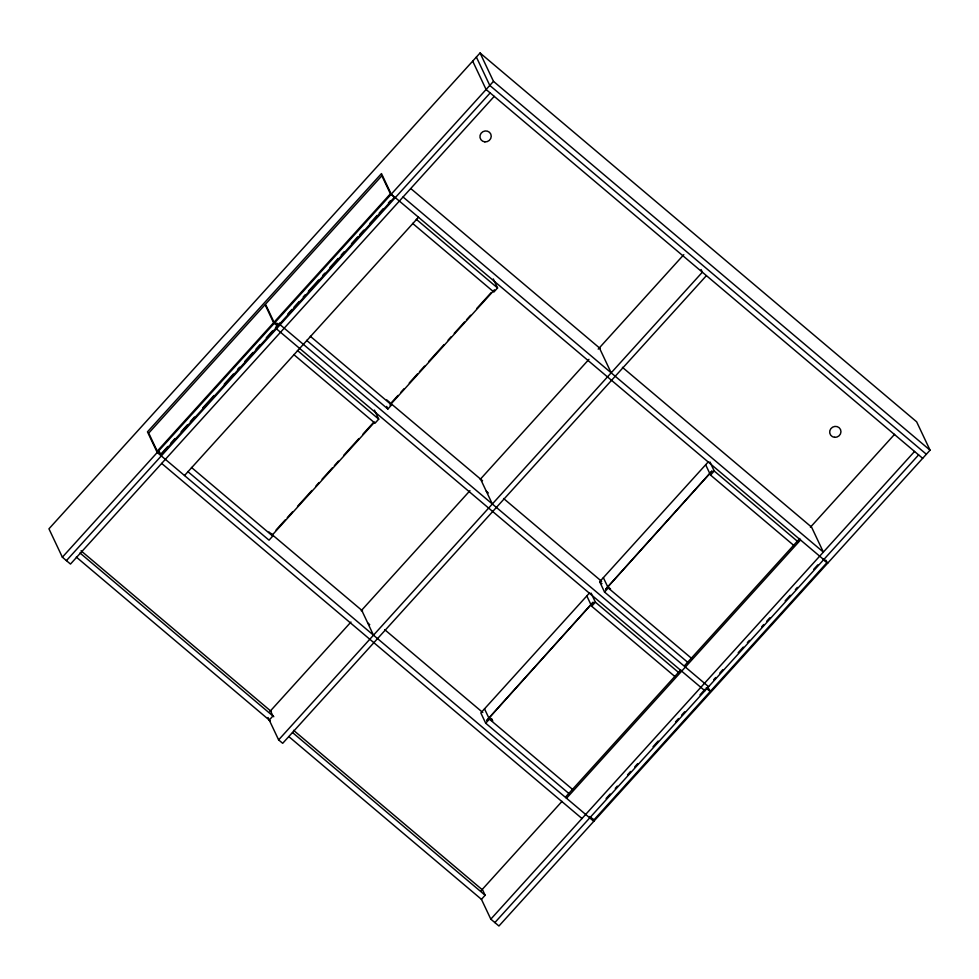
<?xml version="1.0" encoding="UTF-8"?>
<svg xmlns="http://www.w3.org/2000/svg" width="979" height="979" viewBox="0 0 979 979"><rect width="100%" height="100%" fill="white"/><g stroke="black" fill="none" stroke-linecap="round" stroke-linejoin="round"><path stroke-width="1.47" d="M481.227 898.881L490.809 919.146L498.935 926.012L930.05 450.181L916.638 421.802L480.065 52.988L48.95 528.819L62.362 557.198L70.488 564.063L494.224 96.37M157.24 451.16L273.606 322.715L265.076 304.665L148.71 433.11L157.24 451.16L161.302 454.599L277.669 326.154L276.457 323.572M274.034 322.25L390.401 193.818L381.871 175.755L265.493 304.2L274.034 322.25L278.097 325.689L394.464 197.244L390.401 193.818M62.362 557.198L493.477 81.355L480.065 52.988M160.58 454.415L167.764 446.485M170.848 443.083L174.947 438.555M181.103 431.763L187.258 424.959M190.342 421.57L194.454 417.03M202.653 407.974L213.948 395.504M224.215 384.184L233.443 373.99M237.554 369.45L239.61 367.186M244.738 361.52L252.949 352.464M256.033 349.062L260.133 344.535M266.288 337.743L272.443 330.939M275.527 327.537L279.639 323.009M287.838 313.953L291.95 309.413M294.006 307.149L299.133 301.483M303.233 296.955L305.289 294.691M308.373 291.289L318.628 279.97M322.74 275.429L324.795 273.165M329.923 267.5L338.134 258.444M341.218 255.042L344.29 251.64M351.473 243.71L357.629 236.918M359.685 234.654L363.796 230.126M369.952 223.322L377.135 215.392M379.191 213.128L383.291 208.6M388.418 202.934L390.474 200.671M66.425 560.624L490.161 92.932M184.517 475.537L418.51 217.265M276.066 530.006L285.281 519.849M287.275 517.634L292.403 511.98M297.518 506.327L311.873 490.491M315.96 485.976L319.032 482.586M322.103 479.196L332.346 467.889M334.377 465.649L338.489 461.109M343.605 455.455L358.926 438.555M363.025 434.04L373.305 422.683M397.988 395.443L390.768 403.409L482.549 480.75M400.998 392.114L404.119 388.675M409.234 383.022L417.421 373.99M419.44 371.763L424.58 366.085M428.655 361.594L444.013 344.632M448.113 340.117L451.184 336.715M454.244 333.349L464.499 322.03M466.518 319.79L470.642 315.238M476.749 308.507L491.079 292.697M272.186 535.146L374.602 422.108M389.997 405.098L494.468 289.796M271.513 533.531L272.725 536.113L269.041 540.188L187.76 471.523M374.443 410.103L378.714 419.134L375.03 423.209L293.749 354.545M306.611 340.349L387.88 409.014L391.576 404.939L310.294 336.274M493.294 278.929L497.565 287.961L493.869 292.036L412.587 223.371M269.886 711.513L350.947 622.057M361.202 610.725L469.957 490.687M480.212 479.367L588.966 359.33M598.206 349.136L683.807 254.662M269.249 720.067L272.945 715.992L270.498 710.84M706.41 275.625L282.686 743.318L278.623 739.891L702.347 272.199L701.099 269.555M589.578 592.87L480.824 712.908L485.706 723.224L569.301 793.847M688.151 662.673L604.545 592.05L599.674 581.734L708.429 461.696M485.706 723.224L489.39 719.149L484.519 708.833M675.29 676.868L591.683 606.246L595.379 602.171L591.108 593.139M604.545 592.05L608.24 587.975L603.358 577.659M794.128 545.695L710.534 475.072L714.217 470.997L709.959 461.966M680.76 669.881L565.813 796.747L566.523 798.252L800.516 539.98M684.859 665.353L799.806 538.474M480.934 890.878L562.019 801.373M810.416 527.216L894.586 434.309M293.553 730.31L482.696 890.095L485.131 895.259L481.448 899.334L288.793 736.575M490.809 919.146L914.545 451.454M606.087 798.521L610.174 794.018M615.277 788.389L617.321 786.125M627.527 774.866L630.586 771.476M634.673 766.973L637.733 763.596M653.042 746.696L658.145 741.066M675.498 721.915L678.569 718.525M681.629 715.147L684.688 711.77M699.997 694.87L705.1 689.24M713.691 679.756L715.735 677.505M719.822 673.001L722.881 669.612M738.19 652.712L743.294 647.082M747.381 642.579L749.424 640.327M761.662 626.805L763.706 624.553M766.777 621.175L769.837 617.786M785.146 600.886L790.249 595.256M795.352 589.627L797.395 587.376M813.733 569.337L817.808 564.834M494.872 922.585L918.608 454.892M708.967 688.959L710.191 691.541L593.825 819.986L589.762 816.547M825.762 560.061L826.974 562.631L710.607 691.076L706.544 687.637M493.477 81.355L930.05 450.181M926.367 454.256L489.781 85.43L476.369 57.051M922.671 458.319L486.098 89.505L472.686 61.126M411.082 188.8L600.237 348.585M622.411 367.321L811.567 527.118L823.363 552.095L403.042 196.999M827.806 563.035L391.233 194.209L381.48 173.577L147.474 431.849L157.227 452.482L593.8 821.308L592.503 818.554M822.911 559.205L826.974 562.631M416.283 219.296L497.565 287.961M714.217 470.997L797.824 541.62M503.573 498.495L601.644 581.355M386.754 399.909L389.801 402.491M608.497 587.241L610.529 588.966M608.24 587.975L691.835 658.598M599.674 581.734L601.999 583.692M486.306 491.262L488.337 492.975M280.141 324.747L708.588 686.695M273.606 322.715L277.669 326.154M706.128 688.115L710.191 691.541M276.445 328.822L704.892 690.77M297.432 350.47L378.714 419.134M595.379 602.171L678.973 672.793M268.931 531.952L362.548 610.933M384.723 629.681L482.806 712.528M489.659 718.415L492.706 720.997L491.531 718.5M191.456 467.448L272.725 536.113M489.39 719.149L572.996 789.772M367.7 622.95L369.732 624.663M161.67 463.422L581.991 818.517M81.049 550.798L271.367 711.574M79.984 552.988L273.802 716.726M292.488 732.512L485.131 895.259M76.301 557.063L270.118 720.801M705.651 464.744L710.534 475.072M599.368 347.851L611.177 372.828M684.651 665.573L685.361 667.078M586.813 595.93L591.683 606.246M480.518 479.025L492.327 504.001M386.668 406.432L387.88 409.014M276.873 323.107L278.097 325.689M361.679 610.198L373.488 635.175M159.344 451.796L161.29 455.92M268.05 717.534L278.623 739.891M593.041 602.33L486.796 720.446L593.041 602.33M711.892 471.144L605.646 589.272L711.892 471.144M834.585 437.319A5.703 5.433 -25.3 0 0 840.533 429.561A5.703 5.433 -25.3 0 0 830.828 428.692A5.703 5.433 -25.3 0 0 834.585 437.319M484.862 141.869A5.703 5.433 -25.3 0 0 490.809 134.111A5.703 5.433 -25.3 0 0 481.093 133.242A5.703 5.433 -25.3 0 0 484.862 141.869"/></g></svg>
